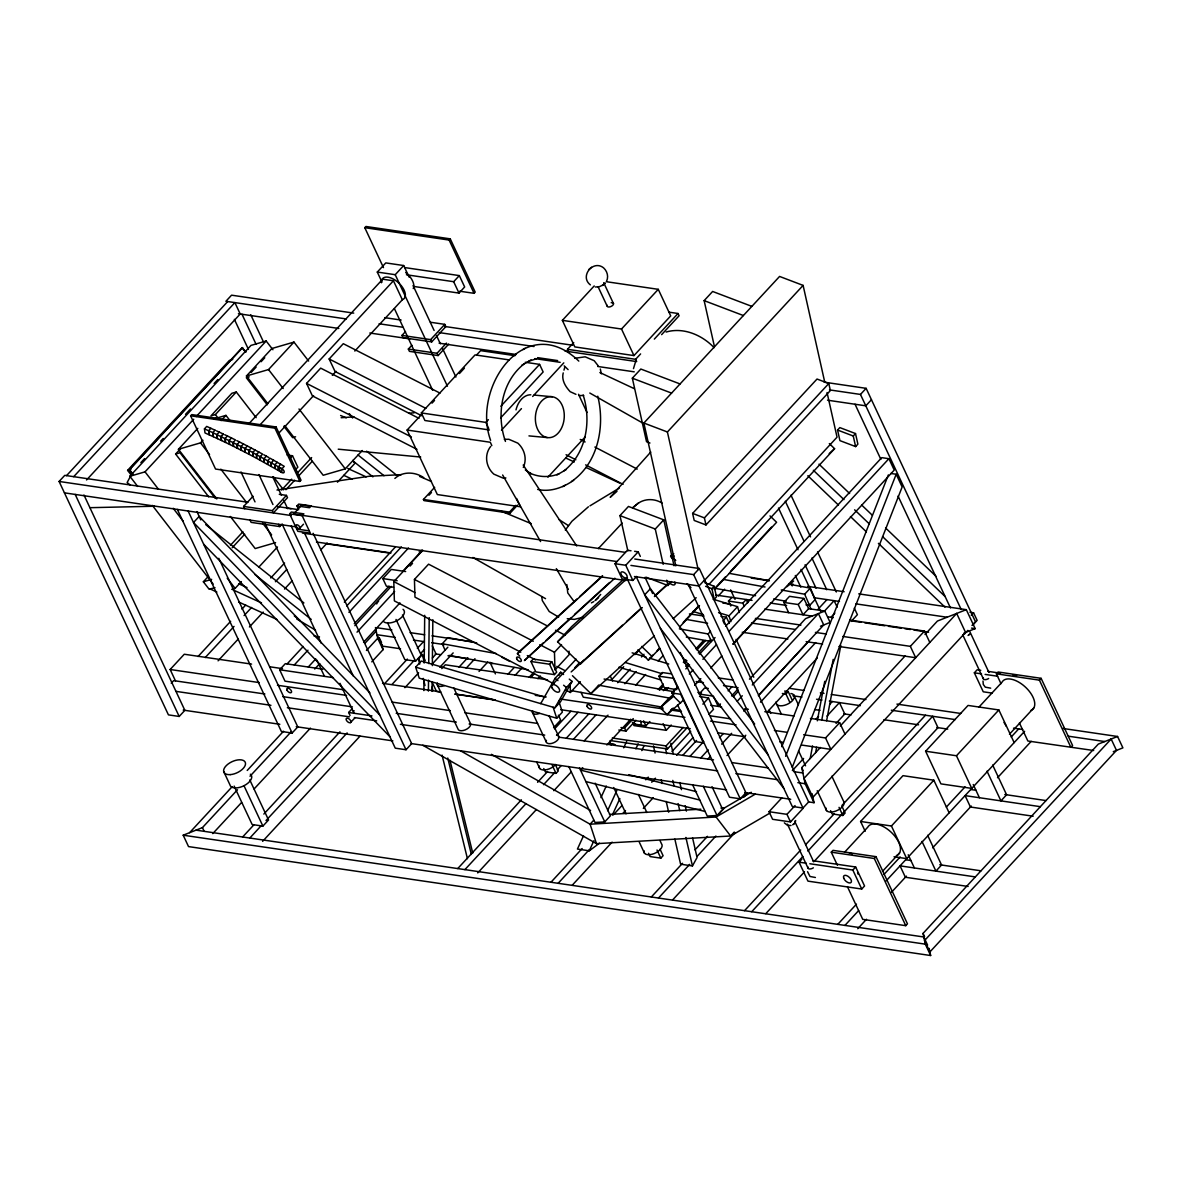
<?xml version="1.0" encoding="UTF-8"?>
<svg xmlns="http://www.w3.org/2000/svg" width="1182" height="1182" viewBox="0 0 1182 1182"><rect width="100%" height="100%" fill="white"/><g stroke="black" fill="none" stroke-linecap="round" stroke-linejoin="round"><path stroke-width="1.5" d="M258.873 452.071L256.583 454.494L256.583 458.291L278.243 470.421L278.479 466.742L280.755 464.319L284.227 466.343L281.966 468.781A2.94 1.551 42.8 0 0 279.676 470.288A2.94 1.551 42.8 0 0 283.828 472.741A2.94 1.551 42.8 0 0 281.981 468.796L248.974 450.445L212.819 432.642L213.277 436.675L225.511 442.423L225.141 438.433L227.432 435.995L235.484 439.94L233.223 442.393L233.475 446.323L249.047 454.287L248.944 450.431L251.234 447.993L262.611 454.095L260.335 456.548L260.291 460.315L260.335 456.548M423.865 690.598L423.983 679.576M424.175 663.043L424.707 615.29M428.401 691.13L428.534 680.108M428.711 663.575L429.229 617.654M432.051 691.367L432.154 682.191M432.331 665.658L432.848 619.737M264.059 458.586L263.985 462.354L264.074 458.601L266.334 456.149L268.772 457.508M267.723 460.625L267.62 464.363L267.753 460.64L270.013 458.202L280.74 464.304M271.358 462.679L271.21 466.388L271.372 462.679L273.633 460.241M274.933 464.718L274.756 468.412L274.948 464.718L277.223 462.28M278.494 466.757L278.228 470.421L281.7 472.431L281.966 468.781M563.223 372.906C561.347 380.057 565.469 386.662 570.182 391.685L575.944 394.33M566.843 584.529L567.759 592.921L573.433 600.633M983.01 681.024L983.276 684.422L985.271 687.141L990.693 688.16M810.202 758.475L812.566 745.916M817.309 720.813L824.741 681.349M815.624 752.609L816.644 747.231M821.712 720.34L833.207 659.364M826.617 720.754L840.816 645.431M523.301 467.451C527.216 458.971 524.616 449.337 517.849 443.161L508.821 439.276L504.33 439.364M563.977 370.143L564.73 367.38M606.588 281.213C608.73 276.544 607.297 271.254 603.588 267.856C592.98 259.375 579.357 276.558 590.379 284.892M795.205 822.303L795.693 820.515M633.478 368.621L635.694 361.278M781.79 746.699L888.347 474.913M785.616 756.288L896.192 474.248L890.814 473.465M792.25 767.31L902.147 486.969L896.192 474.248M583.509 835.792L577.437 849.06L589.271 850.804L599.466 843.209M600.944 797.628L606.263 786.015M623.697 747.837L626.726 741.203M589.271 850.804L593.866 840.771M607.607 810.675L616.782 790.61M635.886 748.812L638.177 743.788M612.32 815.092L619.87 798.559M641.796 750.6L644.057 745.635M130.862 475.533L127.139 482.552L130.02 484.856M674.848 839.102L680.61 864.205L692.445 865.948L697.07 857.526L692.563 837.89M540.706 703.615L555.097 678.32L560.741 672.203L563.578 674.508M558.953 675.365L560.741 672.203M544.695 697.025L421.309 661.048L415.65 667.15L554.934 707.767L566.444 687.525L572.103 681.423L569.266 679.118M572.103 681.423L560.593 701.65L554.934 707.767M490.678 446.427C483.94 454.804 485.935 467.215 493.854 474.145L502.882 478.016L505.881 477.956M595.698 600.028L600.692 594.443M565.306 530.083L571.925 521.262L588.414 506.783M83.966 494.992L184.85 710.338L179.191 716.455L168.435 714.874L59.1 481.458L64.759 475.356L247.925 502.247M66.547 475.622L227.698 301.543M73.712 476.671L234.878 302.592L240.212 313.984L86.552 479.966M131.483 475.386L127.612 470.392L229.397 360.451L232.721 359.491M246.033 351.926L242.103 347.715L129.001 469.86L132.384 474.233M242.65 347.552L129.562 469.697L132.945 474.085M140.865 462.62L144.588 458.601M160.722 441.167L163.205 438.492M185.544 414.35L190.509 408.987M214.105 383.515L217.828 379.496M137.718 486.467L129.843 476.272L250.983 345.41L266.172 340.992L272.924 349.739M190.612 415.798L191.75 414.587L276.086 426.968L301.026 480.217L299.903 481.429L215.552 469.047L190.612 415.798L274.963 428.18L276.086 426.968M383.485 267.62L364.78 227.683L365.903 226.471L450.253 238.853L475.194 292.102L474.056 293.313L459.709 291.215M129.843 476.272L145.031 471.854L193.73 419.241M196.227 416.537L266.172 340.992M216.808 498.937L178.423 449.293L197.808 428.357M267.871 403.727L246.432 375.994L271.875 348.513L293.963 342.086L308.635 361.057M208.726 496.868L175.616 454.051L180.536 448.732M251.219 372.389L256.139 367.07M261.059 361.751L264.753 357.762M236.297 391.996L231.879 393.281L210.957 415.872L215.375 414.587L236.297 391.996L256.154 417.674M210.898 428.298L208.623 430.736L209.184 434.813L205.003 432.952L204.442 428.874L206.702 426.421L215.05 430.189M178.423 449.293L200.512 442.866L202.935 440.251M221.108 420.615L225.954 415.384L230.46 421.22M246.432 375.994L268.521 369.567L293.963 342.086M204.442 428.874L208.623 430.736L209.155 434.799L213.307 436.69L212.79 432.627L215.08 430.204M216.941 434.548L217.399 438.581L216.971 434.562L219.231 432.11L223.324 434.045L221.078 436.498L221.448 440.487L221.064 436.483L223.324 434.045M381.963 282.055L377.294 272.067L385.775 262.906L403.697 265.536L409.149 277.179M233.223 442.393L233.504 446.323L229.5 444.358L229.219 440.413L231.48 437.975M248.944 423.658L382.687 279.203L393.443 280.769L402.338 299.755L354.836 351.054M237.213 444.388L237.449 448.303L237.227 444.388L239.488 441.95L251.219 447.993M377.294 272.067L395.216 274.697L403.697 265.536M259.7 425.239L393.443 280.769M241.158 446.382L241.35 450.283L241.187 446.397L243.448 443.959M245.073 448.406L245.221 452.278L245.102 448.421L247.363 445.969M416.965 449.323L312.403 395.896L306.552 383.396L320.677 368.134L418.989 418.354M421.619 415.709L335.023 371.458L329.157 358.973L343.297 343.696L439.97 393.089M364.78 227.683L449.116 240.064L450.253 238.853M256.583 454.494L256.597 458.306L252.83 456.282L252.815 452.47L255.076 450.032M278.583 433.41L313.585 395.615M332.334 375.359L336.087 371.311M244.689 508.703L243.625 506.428L253.051 496.248M430.425 322.243L444.772 324.356L445.836 326.631L431.696 341.894L403.018 337.683L401.954 335.407L405.485 331.595M290.255 458.217L292.515 455.779L297.849 467.156L295.589 469.609M406.445 274.771L453.666 281.7L459.325 275.598L464.659 286.975L459 293.092L413.597 286.428M448.702 344.11L438.108 355.56L409.415 351.35L408.351 349.074L411.883 345.262M230.446 545.286L242.931 531.797M281.656 489.969L291.659 479.168M296.652 473.775L311.634 457.582M232.219 547.739L244.704 534.234M285.926 489.703L294.673 480.261M298.425 476.213L312.166 461.379M214.947 587.587L209.155 589.271L203.363 581.78L208.342 576.402M272.303 510.639L286.443 495.376L287.507 497.652L273.382 512.914L272.303 510.639L243.625 506.428M401.954 335.407L430.632 339.618L444.772 324.356M408.351 349.074L437.03 353.285L446.456 343.105M289.62 513.845L291.319 512.013L303.863 513.86L302.164 515.692L289.62 513.845L297.79 531.309L310.349 533.141L302.164 515.692M296.963 505.911L298.662 504.079L311.221 505.911L309.521 507.743L296.963 505.911L298.396 508.94M250.023 520.095L251.101 522.37L279.779 526.581L282.129 524.04M284.818 425.638L323.188 475.267L345.277 468.84L362.239 450.519M231.746 589.345L235.115 588.37L241.364 581.618M258.74 567.212L277.475 546.971M337.446 482.197L354.925 463.314L352.679 460.389M299.785 528.206L303.493 524.202M175.483 680.891L170.149 669.5L184.274 654.237L251.574 664.107M489.422 429.982L424.899 420.511L421.339 412.932L475.061 354.895L509.117 359.904M171.257 683.24L173.68 680.625L264.871 694.011M516.637 498.508L520.508 506.783L437.34 494.564L407.11 430.041L422.063 413.892M432.036 403.136L434.518 400.447M459.443 373.527L464.423 368.134M476.878 354.689L480.616 350.64L514.983 355.693M198.044 656.512L230.653 621.304M241.926 609.114L245.693 605.051M270.767 577.954L284.567 563.06M205.21 657.561L234.051 626.416M244.083 615.586L251.603 607.459M275.436 581.721L286.709 569.532M218.079 660.827L238.129 639.152M249.417 626.962L263.217 612.069M284.522 589.05L292.043 580.923M320.883 549.763L327.163 542.996M606.292 281.7L658.271 289.324L670.711 315.889L633.966 355.59L574.807 346.917L562.366 320.352L594.221 285.941M421.339 412.932L485.876 422.402L488.373 419.699M500.858 406.209L539.583 364.381L543.144 371.961L500.666 417.852M517.494 505.142L510.018 513.239L423.969 500.607L423.437 499.469L434.666 487.339M428.963 495.214L431.46 492.525M568.572 351.586L567.493 349.311L573.728 342.573M344.139 689.845L284.995 681.157L279.661 669.766L285.32 663.663L322.952 669.189M501.493 430.145L521.439 408.617M532.654 396.502L563.799 362.859M287.108 663.929L303.272 646.465M344.331 602.111L395.335 547.03M346.74 605.923L401.348 546.926M294.274 664.978L307.955 650.203M348.941 612.335L408.514 547.975M393.547 587.232L386.381 586.183L382.82 578.589L391.301 569.428L405.648 571.541M308.31 666.958L315.786 658.891M562.366 320.352L621.51 329.024L658.271 289.324M354.275 623.727L389.026 586.183M402.678 571.438L422.55 549.985M554.092 683.979L394.374 600.899L393.798 581.588L422.432 550.664M314.737 669.027L319.761 663.604M354.866 625.692L391.227 586.405M410.036 566.089L412.533 563.386M357.023 632.163L394.625 591.532M520.789 652.183L414.971 597.132L414.439 579.431L428.578 564.169L547.429 625.987M363.598 642.195L399.959 602.909M189.608 832.675L232.189 786.68M247.215 770.457L283.532 731.23M364.942 643.303L376.216 631.129M567.493 349.311L635.62 359.313L640.6 353.92M654.326 339.101L678.025 313.496L679.089 315.771L661.625 334.639M929.126 948.378L930.648 955.529L188.529 846.593L183.195 835.201L202.432 827.622L237.493 789.753M250.008 776.234L291.333 731.599M366.45 650.455L377.723 638.28L375.448 627.539M177.359 509.427L281.36 731.451L292.117 733.032L297.775 726.915L218.803 558.318M649.952 443.028L646.539 441.728L632.34 378.196L640.821 369.035L680.049 383.943M714.416 346.518L704.147 300.627L712.628 291.466L751.855 306.374M423.437 499.469L509.472 512.102L515.721 505.364M212.775 833.606L241.571 802.489M254.1 788.97L310.438 728.112M371.783 661.846L383.057 649.672L381.919 644.293M547.916 477.173L585.297 436.793M350.079 715.509L348.66 712.48L352.295 708.55M242.62 836.989L253.864 824.859M263.837 814.073L339.958 731.85M384.889 683.329L407.347 659.068M417.335 648.283L423.57 641.545M350.507 722.601A2.94 1.551 42.8 0 0 348.66 718.656A2.94 1.551 42.8 0 0 346.356 720.163A2.94 1.551 42.8 0 0 350.507 722.601L355.028 717.71M249.801 838.053L261.03 825.908M266.024 820.53L347.139 732.914M392.055 684.378L414.527 660.117M420.762 653.38L424.501 649.332M234.154 786.104L252.15 824.519L262.892 826.1L268.55 819.983L249.786 779.913M387.607 622.87L404.82 659.6L415.576 661.181L421.22 655.079L402.456 614.995M419.758 664.092L418.458 658.729L422.388 654.488L425.225 660.561M675.808 565.883L643.865 423.038L779.573 276.44L803.11 285.394L824.667 381.816M445.067 650.203L442.245 643.747L447.889 637.63L476.701 642.875M262.611 841.348L359.949 736.209M404.879 687.688L418.605 672.853M432.331 658.034L436.084 653.986L432.272 645.845M432.08 664.225L447.845 647.204M439.837 667.283L453.164 652.892M441.773 668.613L445.304 664.801L547.547 679.813M698.148 569.473L667.402 431.977L803.11 285.394M459.03 667.136L467.806 657.65M466.196 668.185L474.972 658.699M627.864 550.901L619.974 515.603L628.455 506.443L663.752 519.858L674.021 565.75M291.26 526.138L395.261 748.162L406.017 749.743L411.676 743.641L313.141 533.304M479.05 671.45L487.826 661.964M519.755 656.01L517.406 653.735L520.243 650.691L576.934 599.052M507.905 674.301L514.17 667.534M636.596 576.417L632.858 580.451L622.101 578.87L614.995 563.696L627.435 550.251L631.025 550.782M515.071 675.365L521.351 668.584M530.94 661.492L533.2 659.054L551.817 661.787L556.678 672.159L554.417 674.612L535.801 671.878L530.94 661.492L549.556 664.225L551.817 661.787M663.176 564.316L655.271 529.019L663.752 519.858M614.995 563.696L625.751 565.277L638.191 551.831L640.319 556.397M642.314 607.607L580.406 663.988L557.579 641.811L571.719 626.549L622.84 579.978M529.181 677.271L534.205 671.849M530.733 677.655L534.486 673.592M569.015 651.149L569.118 654.695L554.993 669.958L554.461 652.272L561.524 644.633M537.899 678.704L540.41 676.001M692.622 513.402L817.028 379.038L828.804 383.515L830.37 390.562L705.979 524.941L694.203 520.464L692.622 513.402L704.398 517.879L705.979 524.941M704.398 517.879L828.804 383.515M552.349 684.866L576.136 659.187M671.273 556.427L673.77 553.723M671.745 558.362L674.006 555.909L670.549 556.914M574.792 667.771L579.771 662.393M580.406 663.988L583.938 660.162M646.052 577.2L667.904 585.504L671.539 581.574M565.498 689.904L570.389 692.46L580.347 681.689M415.65 667.15L419.241 678.158L556.722 718.242L562.381 712.125L558.79 701.133M630.922 565.41L693.657 574.615L699.316 568.512L808.651 801.913L814.029 802.711L812.137 793.757M829.468 389.883L860.466 394.433L866.125 388.331L975.46 621.732L972.077 625.396M553.604 727.728L560.667 720.089L558.392 715.213M554.594 728.851L570.891 711.239M572.443 675.705L590.897 693.612L598.358 685.545M837.565 430.041L839.826 427.603L855.517 433.558L857.881 444.151L855.62 446.589L839.929 440.635L837.565 430.041L853.256 436.01L855.62 446.589M556.752 735.322L578.072 712.303M611.242 680.197L623.697 666.737M634.911 654.621L638.649 650.588M704.649 579.889L698.99 586.006L634.468 576.52M871.459 399.708L865.8 405.825L827.518 400.196M703.837 581.071L837.048 437.163L827.06 392.527M566.252 738.248L588.828 713.869M617.654 682.723L630.198 669.189M641.486 657L643.983 654.281M708.831 584.514L834.581 448.687L829.321 443.575M714.15 586.257L716.514 596.851L714.253 599.289L711.889 588.695L714.15 586.257L704.738 582.682M853.256 436.01L855.517 433.558M573.418 739.311L595.994 714.933M624.835 683.772L636.108 671.583M637.822 649.923L648.357 660.147L653.336 654.769M657.074 650.75L659.556 648.061M683.196 622.53L698.119 606.396M714.297 588.932L725.482 576.846M730.461 571.467L771.521 527.128M648.357 660.147L659.659 648.593M679.561 627.095L699.463 605.598M714.401 589.478L776.589 522.281L770.014 515.899M457.73 868.578L521.38 799.83M537.603 782.307L547.576 771.521M464.895 869.627L526.049 803.583M543.528 784.7L554.757 772.57M557.254 769.881L560.992 765.833M584.174 740.878L608.006 715.154M635.591 685.353L645.623 674.523M658.152 660.974L663.176 655.567M718.346 595.979L724.61 589.197M543.764 768.551L545.286 771.802L556.042 773.383L558.303 770.945L555.245 764.429M676.887 689.579L664.343 687.747L658.935 676.193L662.334 672.528L671.287 673.843M730.801 606.011L728.481 601.062L731.88 597.398M477.72 872.922L536.377 809.567M553.841 790.699L571.32 771.831M582.756 767.665L580.495 770.103L699.759 800.037M679.369 628.854L708.092 633.951L710.53 631.336M606.854 744.97L630.686 719.232M658.271 689.431L663.279 684.023M683.344 662.348L685.856 659.645M695.888 648.8L703.408 640.674M729.309 623.402L726.383 617.152L722.985 620.816L724.448 623.933M620.964 727.536L624.539 728.053L633.271 718.626M659.467 690.332L663.22 686.299M684.422 663.383L686.919 660.694M696.892 649.923L705.624 640.481M730.845 621.673L729.028 615.837L737.509 606.676L713.101 599.215M728.481 601.062L742.828 603.175L746.226 599.51L747.763 602.805M618.792 730.048L625.972 731.097L635.946 720.311M663.383 690.672L665.88 687.983M685.841 666.426L688.338 663.737M698.311 652.952L710.781 639.477M666.057 690.288L668.524 687.614M685.841 668.909L689.564 664.905M699.448 654.222L715.066 637.586M725.571 626.312L881.728 457.641L888.908 458.69L894.242 470.081L733.076 644.146M671.997 692.682L675.705 688.663M689.313 673.976L693.021 669.958M702.921 659.275L716.514 644.574M673.622 696.361L672.056 693.021L677.714 686.919M728.999 631.41L888.908 458.69M682.974 700.557L667.106 714.578L660.147 707.693L668.628 698.532M634.438 724.123L645.919 725.807L649.878 721.537M667.106 714.578L673.164 708.033M694.647 685.353L700.823 678.675M710.722 667.993L721.847 655.966M732.988 643.939L756.495 618.555M783.873 602.436L789.532 596.319L803.863 598.432L808.665 608.671L803.006 614.788L798.219 604.534L783.873 602.436L788.675 612.675M632.4 722.261L633.966 725.6L666.234 730.328L671.184 724.994M593.719 820.264L590.084 824.194L596.482 843.653L730.624 835.999L769.615 813.26M702.876 704.147L708.535 698.045L713.47 709.363L708.949 714.253M781.258 589.951L804.661 594.206L810.32 588.104L815.255 599.422L809.596 605.524L805.991 604.874M612.276 738.026L666.057 745.916L683.166 727.432M798.219 604.534L803.863 598.432M610.119 740.538L667.475 748.96L687.038 727.831M568.793 766.497L595.004 822.465L604.756 821.904L610.414 815.802L595.122 783.164M550.945 882.26L582.15 848.558M613.34 814.856L622.072 805.43M645.786 779.81L648.283 777.121M671.997 751.501L690.716 731.289M728.142 690.849L731.894 686.801M720.459 703.955L718.198 706.393L713.396 696.154L699.05 694.041L704.708 687.939L708.299 688.471M558.111 883.309L589.316 849.607M623.003 813.216L625.5 810.527M651.71 782.218L655.449 778.17M676.665 755.254L692.888 737.731M731.569 695.947L737.819 689.209M733.298 696.686L738.277 691.293M749.491 679.192L805.563 618.629L824.8 611.05L830.133 622.426L820.515 626.224M682.768 755.357L696.567 740.464M818.18 609.085L826.957 599.614M737.317 701.148L742.296 695.755M752.284 684.984L818.387 613.576L823.721 624.953L758.859 695.016M689.933 756.406L703.733 741.513M824.105 611.493L834.123 600.663L837.181 607.164M572.191 885.259L612.113 842.131M643.318 808.429L653.291 797.643M743.892 711.18L746.389 708.491M700.69 757.987L708.21 749.861M719.498 737.671L723.266 733.608M758.371 695.696L808.518 641.516M831.094 617.137L834.861 613.074M707.87 759.036L710.367 756.332M721.655 744.143L731.688 733.313M760.528 702.167L815.698 642.565M726.989 755.534L745.798 735.219M767.118 712.185L817.264 658.019M851.114 621.451L857.393 614.684L854.335 608.169M782.366 693.509L785.956 694.041L788.217 691.603L792.029 699.729M648.549 853.315L650.07 856.566L660.827 858.147L663.087 855.709L660.029 849.193M692.563 784.671L707.264 816.068L717.016 815.506L722.675 809.404L712.007 786.636M751.279 792.265L724.566 807.853L716.085 817.013L590.084 824.194L460.537 750.806M627.066 578.545L729.501 797.229L740.257 798.81L745.916 792.708L680.226 652.479M651.326 896.99L682.531 863.288M695.001 849.814L707.486 836.339M743.67 797.244L747.423 793.196M816.053 719.07L818.55 716.366M829.779 704.236L832.276 701.547M658.492 898.039L689.697 864.352M697.188 856.256L715.908 836.043M826.972 716.07L839.442 702.596L844.775 713.987L836.043 723.414M734.258 832.069L730.624 835.999L716.085 817.013L755.357 794.097M672.573 899.99L734.968 832.601M792.368 770.59L803.597 758.46M803.627 734.746L825.538 737.967L839.663 722.69L844.997 734.081M842.796 636.433L910.347 646.347L924.487 631.07L929.82 642.461M814.029 802.711L805.149 783.725L801.736 767.62L820.411 747.452M840.328 725.925L905.072 655.995M924.989 634.483L937.444 621.038L966.3 609.661L975.18 628.632L963.965 633.064M803.243 808.192L790.522 821.933L772.6 819.303L769.039 811.709L781.76 797.968M769.039 811.709L786.961 814.339L795.058 805.592M971.249 615.29L973.569 612.793L977.13 620.373L972.505 625.381M688.234 584.425L792.25 806.449L802.992 808.03L808.651 801.913M964.409 634.113L967.866 630.375M744.542 910.672L800.702 850.021M805.681 844.628L834.389 813.63M841.88 805.533L925.491 715.228M751.708 911.721L802.874 856.462M807.867 851.07L932.657 716.277L937.991 727.669L814.442 861.102M812.64 860.688L855.665 866.997L864.559 885.983L861.722 889.027L807.956 881.137L799.062 862.166L801.884 859.107M992.2 693.11L983.247 691.795L974.352 672.824L977.174 669.766L980.764 670.297M830.562 810.66L832.084 813.91L842.84 815.491L845.1 813.039L842.057 806.538M765.773 913.671L804.469 871.888M837.417 865.283L831.286 852.178L832.97 850.346L875.995 856.654L907.466 923.836L905.767 925.669L862.742 919.36L847.391 886.589M996.396 673.829L998.096 671.997L1041.106 678.32L1072.576 745.487L1070.877 747.32L1039.406 680.152L996.396 673.829L1000.991 683.669M865.194 831.271L860.599 821.475L903.004 775.658L933.839 780.194L949.131 812.832M925.624 751.235L956.46 755.756L971.752 788.394L940.916 783.873L925.624 751.235L968.043 705.432L998.864 709.954L1014.156 742.591M844.539 852.281L867.736 827.223A20.582 10.86 42.8 0 1 892.026 833.044A20.582 10.86 42.8 0 1 896.325 855.635M978.829 707.22L1002.026 682.162A20.582 10.86 42.8 0 1 1026.331 687.983A20.582 10.86 42.8 0 1 1030.615 710.574M860.599 821.475L891.435 825.996L933.839 780.194M956.46 755.756L998.864 709.954M809.818 863.747L852.843 870.055L855.665 866.997M831.286 852.178L874.296 858.487L875.995 856.654M1039.406 680.152L1041.106 678.32M882.496 871.356L899.591 852.887M1009.472 734.199L1033.881 707.826M837.757 924.354L856.477 904.141M883.929 874.488L900.152 856.965M946.324 807.084L965.044 786.872M1011.216 736.992L1018.707 728.91M844.923 925.417L858.649 910.583M886.101 880.93L1024.617 731.303M857.748 928.712L866.48 919.271M891.435 892.321L906.417 876.143M932.613 847.834L971.308 806.05M997.505 777.741L1031.206 741.35M930.648 955.529L925.314 944.152L923.039 933.411L1098.329 744.069L1117.566 736.489L1122.9 747.866L1113.281 751.663M650.765 452.041L610.193 497.312L616.989 491.343M598.314 548.611L622.16 523.094M579.623 596.6L602.569 575.693M517.406 653.735L602.451 576.299M543.454 642.757L524.439 660.561L614.876 578.205M546.158 640.289L570.448 618.171M574.511 614.477L609.602 582.519M557.579 641.811L627.553 578.087M571.172 671.923L622.456 625.204M626.504 621.525L641.353 608.006M654.858 595.713L667.003 584.647M654.414 596.585L669.219 583.095M829.188 453.607L834.581 448.687M590.897 693.612L654.326 635.842M673.223 618.629L696.183 597.737M523.833 364.115C501.271 381.978 496.218 415.296 505.453 441.433M564.198 470.732C586.346 453.238 591.561 420.836 583.14 395.01M571.527 481.502C598.181 463.167 605.243 426.155 597.767 396.206M786.917 586.73L793.654 581.027M669.987 697.395L674.021 693.967M660.147 707.693L673.607 696.287L680.551 703.172M590.749 267.9L591.488 267.265M595.344 287.019L599.555 286.635L603.219 284.847M637.098 504.123C644.131 498.331 654.754 498.243 662.275 503.266M968.058 635.488L969.742 634.069L968.738 634.926M792.767 824.829L794.452 823.411L793.447 824.268M588.636 269.644L590.35 268.211M603.618 284.522L605.332 283.089L602.48 285.483M636.256 504.788L632.68 507.787L638.649 502.808M394.862 478.444C402.752 471.16 415.178 471.736 423.732 477.646M595.034 600.559L598.565 597.604M589.951 505.852L619.176 488.166M578.811 361.101C525.99 310.053 471.19 387.105 490.619 440.369M522.887 349.606L525.192 348.247M521.676 365.371L531.043 359.889M556.988 474.957L566.355 469.461M537.662 489.422C550.369 492.377 563.341 487.516 573.684 480.247M562.839 486.6L565.159 485.241M591.369 602.864L593.778 601.623M528.738 361.249L536.259 358.826M559.308 473.598C549.556 477.883 538.224 477.38 528.753 472.578L531.073 473.687L525.296 469.934M249.239 376.851L246.299 377.708L267.265 404.82M214.06 418.842L225.954 415.384M175.616 454.051L180.033 452.765L215.346 498.435M127.612 470.392L130.936 469.431M295.589 436.793L292.648 437.65L283.813 426.229M275.569 542.641L255.179 548.566L230.342 516.46M203.363 581.78L211.652 579.372M574.792 358.294L585.149 356.816L594.191 360.702L598.122 365.711M582.992 617.285L574.26 619.398L567.242 618.688M666.131 332.039C683.403 326.956 702.226 335.067 714.105 347.685M791.039 825.509L787.493 825.346L784.346 822.849M815.403 877.502L809.98 876.468L807.557 871.695M276.972 490.057L368.917 476.287L401.245 474.662M341.14 417.719L353.906 416.862M408.662 413.198L414.143 412.828M609.528 814.398L700.823 809.197M720.917 808.06L724.566 807.853M90.098 507.684L154.266 506.236M579.224 395.571L583.716 395.482M534.057 395.069L552.363 396.753A20.582 14.406 -84.7 0 1 560.874 429.332A20.582 14.406 -84.7 0 1 536.214 425.402A20.582 14.406 -84.7 0 1 552.363 396.753M528.96 435.892L547.266 437.576M338.244 449.19L420.703 457.05M404.835 267.59L459.325 275.598M669.056 312.181L678.025 313.496M353.743 313.112L231.569 295.175L225.91 301.277L346.252 318.948M384.741 317.663L401.141 320.071M444.905 326.498L572.546 345.233M824.194 382.17L866.125 388.331M379.082 323.765L402.781 327.251M439.261 332.6L534.072 346.518M565.07 351.069L636.684 361.589L635.62 359.313M238.409 313.718L338.82 328.463M369.833 333.014L409.947 338.909M439.113 343.179L516.253 354.511M537.588 357.644L557.638 360.584M597.752 366.479L634.232 371.828M534.87 358.604L560.179 362.327M525.251 362.268L539.583 364.381M407.11 430.041L490.294 442.26L491.83 445.57M287.063 454.981L292.515 455.779M279.277 494.312L286.443 495.376M634.601 551.314L638.191 551.831M625.455 552.393L301.971 504.906L293.491 514.067L616.974 561.553M276.943 506.502L298.706 509.693M634.778 559.027L699.316 568.512M287.462 508.245L291.053 508.777M751.161 578.072L769.393 580.746M789.443 583.701L793.092 584.233M807.675 586.375L844.14 591.724M858.723 593.866L966.3 609.661M969.979 612.261L973.569 612.793M59.1 481.458L291.23 515.544M813.925 597.693L839.456 601.446M855.871 603.854L947.063 617.24M64.434 492.85L296.638 526.936M296.726 529.034L309.285 530.866M971.545 628.1L975.18 628.632M302.37 533.052L625.869 580.539M715.701 595.034L752.062 600.367M770.25 603.042L786.621 605.435M808.429 608.641L824.8 611.05M827.725 616.871L833.192 617.669M849.636 620.092L924.487 631.07M316.451 542.006L391.02 552.954M326.764 543.853L388.775 552.954M852 620.964L861.117 622.293M864.766 622.825L884.83 625.78M888.465 626.312L901.231 628.189M904.88 628.721L910.362 629.518M914.011 630.065L928.594 632.207M722.749 602.997L730.033 604.076M764.636 609.144L811.975 616.103M755.401 618.393L800.923 625.071M721.005 616.354L726.383 617.152M689.431 613.916L704.044 616.058M751.516 623.032L795.323 629.459M815.417 632.414L826.366 634.01M382.82 578.589L397.167 580.702M742.237 632.267L787.877 638.974M806.139 641.649L822.569 644.057M838.998 646.48L915.681 657.724L910.347 646.347M987.93 671.346L1000.489 673.193M1013.033 675.025L1016.623 675.557M974.352 672.824L981.518 673.873M985.108 674.405L997.652 676.237M377.28 627.805L391.863 629.947M410.095 632.636L424.678 634.778M431.977 635.842L472.091 641.737M718.242 677.862L732.84 680.005M789.354 688.308L803.952 690.451M820.352 692.859L824.002 693.391M831.301 694.455L865.933 699.552M896.931 704.103L960.759 713.47M1062.869 728.452L1117.566 736.489M784.626 691.071L788.217 691.603M395.202 637.379L376.969 634.704L382.303 646.096L400.535 648.77M413.449 640.053L424.397 641.663M431.681 642.742L444.462 644.618M658.935 676.193L673.282 678.291L677.907 688.19M696.168 681.556L703.467 682.635M723.532 685.575L738.115 687.717M792.841 695.755L801.957 697.099M816.555 699.242L822.022 700.04M829.321 701.103L860.333 705.654M891.331 710.219L955.174 719.587M1013.535 728.156L1022.666 729.486M1068.262 736.179L1104.742 741.542M314.131 636.093L319.509 636.876M435.198 653.853L440.664 654.665M447.963 655.729L468.028 658.67M697.853 692.416L701.502 692.947M814.59 709.555L820.057 710.352M843.771 713.839L851.07 714.903M883.9 719.72L918.562 724.817M936.794 727.491L947.742 729.102M1093.66 750.511L1027.867 741.011L1019.416 722.985M672.056 693.021L680.669 694.292L703.379 742.769L694.78 741.513L677.537 704.723M744.734 708.757L748.383 709.289M764.813 711.697L794.023 715.997M810.453 718.405L839.663 722.69M710.692 705.299L721.596 706.895M663.294 708.934L583.287 697.203L580.997 692.312M670.563 710.013L681.467 711.608M710.574 715.878L730.565 718.819M535.239 695.341L546.187 696.952M560.8 699.094L684.954 717.326M710.515 721.079L736.076 724.832M774.417 730.461L787.197 732.338M269.762 666.781L282.498 668.657M382.54 683.344L440.753 691.884M455.292 694.011L495.317 699.892M440.162 691.987L436.498 691.455L431.932 681.689M454.76 694.13L493.101 699.759M560.652 709.688L690.288 728.703M717.666 732.737L745.059 736.755M779.751 741.838L783.4 742.385M801.647 745.059L830.857 749.344L825.538 737.967M279.661 669.766L333.427 677.67M170.149 669.5L259.272 682.59M277.46 685.25L346.577 695.4M392.055 702.078L450.253 710.618M464.807 712.761L537.559 723.443M970.732 789.517L976.11 790.3M1004.789 794.511L1046.026 800.569M1040.367 806.671L965.088 795.619L970.422 807.011L1033.157 816.215M282.793 696.641L352.413 706.866M396.177 713.293L456.355 722.128M469.121 723.99L544.739 735.101M558.495 737.11L713.5 759.863M731.747 762.553L768.211 767.901M793.743 771.654L802.874 772.984M348.66 712.48L371.961 715.893M176.148 691.396L270.944 705.314M287.359 707.722L349.34 716.824M354.378 717.563L376.689 720.828M400.388 724.315L717.622 770.886M735.854 773.56L777.8 779.721M797.85 782.661L805.149 783.725M183.21 710.101L279.839 724.285M296.239 726.694L392.867 740.878M411.1 743.552L726.516 789.857M744.749 792.531L790.728 799.283M894.02 856.773L906.727 858.634L891.435 825.996M905.707 859.757L911.086 860.54M939.764 864.751L981.001 870.809M975.342 876.911L900.049 865.859L905.382 877.251L968.132 886.456M799.062 862.166L806.227 863.215M196.02 830.148L923.792 936.986L927.604 945.127M183.195 835.201L925.314 944.152M686.048 619.368L707.604 623.195M686.284 637.039L711.431 641.516L708.092 633.951M729.294 573.359L768.906 580.569M788.704 584.174L810.32 588.104M723.635 579.461L765.049 586.996M714.164 588.163L755.579 595.698M773.589 598.978L786.193 601.269M442.245 643.747L496.263 653.572M604.091 679.029L674.316 691.81M699.522 696.405L708.535 698.045M448.983 655.389L528.206 669.81M598.447 685.146L670.46 698.252M570.965 690.569L662.807 707.279M671.804 708.919L680.802 710.559M628.868 774.712L696.508 791.689M585.858 781.568L705.122 811.487M718.567 612.645L729.028 615.837M692.933 611.419L703.393 614.61M632.134 652.848L646.081 657.103M649.568 658.167L668.761 664.018M625.396 662.541L662.023 673.725M618.94 667.18L660.797 679.946M545.552 598.653L472.918 557.476M340.608 415.503L346.296 417.867M704.147 300.627L743.375 315.535M632.34 378.196L671.568 393.104M643.865 423.038L667.402 431.977M619.974 515.603L655.271 529.019M705.61 586.316L711.889 588.695M500.74 510.964L531.235 523.641M419.58 476.405L431.415 481.517M208.638 430.75L212.79 432.627M599.865 372.537L634.187 388.627M347.759 468.471L366.198 476.893M343.77 475.341L352.162 479.168M238.646 583.745L247.023 587.572M232.987 589.862L261.488 602.879M296.697 618.954L315.55 630.154M210.16 588.976L216.853 592.034M238.587 601.963L277.076 619.545M216.454 430.839L219.202 432.11M565.927 458.099L574.289 461.985M585.991 467.437L619.442 482.995M224.698 434.695L227.402 435.995M236.828 440.62L239.473 441.935M329.157 358.973L425.83 408.351M306.552 383.396L411.41 436.971M580.229 439.438L585.105 441.979M594.871 447.062L637.216 469.091M566.089 454.715L575.856 459.798M585.622 464.881L623.077 484.354M555.57 630.228L565.336 635.31M414.439 579.431L533.289 641.25M539.805 644.648L554.461 652.272M393.798 581.588L414.985 592.61M556.781 666.367L564.922 670.608M527.305 655.567L535.446 659.792M501.922 657.295L509.93 661.462M263.852 454.789L266.319 456.149M643.673 423.584L589.803 393.03M491.417 754.338L590.572 810.497M422.787 745.266L596.482 843.653M558.643 617.063L549.216 611.522L542.316 600.604L541.784 597.028M559.13 519.681L568.453 525.621M366.583 451.199L396.886 475.371M358.043 455.011L384.017 475.725M352.738 460.758L372.906 476.863M205.771 524.675L303.877 602.923M254.943 574.511L311.206 619.398M294.288 615.896L300.051 620.491M555.097 678.32L557.934 680.625M563.607 685.22L566.444 687.525M819.008 464.171L849.622 493.5M861.604 504.98L872.257 515.189M885.569 527.955L936.159 576.432M813.349 470.273L843.963 499.617M854.616 509.811L869.258 523.848M882.57 536.613L945.142 596.57M807.838 475.74L838.466 505.083M850.449 516.564L866.421 531.87M878.403 543.351L944.965 607.134M564.183 365.844L568.099 369.611M670.682 555.51L675.749 560.445M687.023 583.76L690.968 587.602M641.663 646.421L652.198 656.66M369.936 692.903L199.167 516.416L193.523 522.518L379.688 714.933M203.688 544.237L389.868 736.652M349.281 413.626L352.664 418M268.521 369.567L283.192 388.538M299.002 408.987L345.277 468.84M242.103 347.715L245.487 352.088M273.367 476.701L283.532 489.836M215.375 414.587L217.577 417.438M200.512 442.866L209.539 454.538M220.827 469.151L246.787 502.719M262.596 523.168L271.624 534.84M145.031 471.854L158.536 489.333M173.178 508.26L183.313 521.38M227.225 578.175L235.115 588.37M152.36 505.408L213.174 584.056M754.677 724.034L650.366 588.725L644.707 594.827L768.093 754.884M660.413 628.351L783.799 788.409M523.198 465.043L576.757 546.01M540.573 541.563L502.645 475.001M556.323 568.645L568.365 589.36M860.466 394.433L961.202 609.484M969.964 631.927L988.965 672.484M855.044 404.244L880.856 459.325M898.054 496.056L950.476 607.947M962.709 634.778L983.232 678.601M992.673 765.064L1006.591 794.777L1000.932 800.879L987.014 771.166M973.229 784.523L979.42 797.732M790.98 495.169L810.527 536.894M817.56 551.92L836.324 591.99M785.321 501.271L804.085 541.341M811.916 558.022L826.765 589.744M778.48 508.038L798.027 549.778M805.06 564.804L816.008 588.163M927.634 835.305L941.566 865.017L935.908 871.119L921.99 841.407M800.982 569.369L820.559 611.168M795.323 575.471L800.805 587.173M808.636 603.899L810.985 608.922M790.64 582.578L792.206 585.917M908.204 854.763L914.395 867.972M923.039 933.411L924.56 936.661M874.296 858.487L905.767 925.669M603.707 282.69L613.488 303.582M793.743 694.853L798.411 704.812M831.862 776.219L843.52 801.13A9.796 5.083 -25.1 0 1 836.117 810.955A9.796 5.083 -25.1 0 1 826.011 808.03M621.51 329.024L633.966 355.59M598.107 286.798L607.149 306.094M785.956 694.041L789.768 702.167M839.043 807.35L842.84 815.491M742.828 603.175L744.379 606.469M730.594 589.877L735.041 599.363M776.781 704.383L781.45 714.342M798.559 750.88L805.563 765.818M817.22 790.728L826.558 810.645M852.843 870.055L861.722 889.027M801.736 767.62L803.213 770.782M736.076 639.388L753.791 677.227M769.201 710.116L770.738 713.396M693.657 574.615L802.992 808.03M794.673 821.254L813.674 861.826M786.961 814.339L790.522 821.933M787.419 824.12L807.941 867.928M578.515 394.286L587.04 412.488M645.032 577.363L652.612 593.512M636.256 576.786L740.257 798.81M625.751 565.277L632.858 580.451M449.116 240.064L474.056 293.313M703.305 786.237L717.016 815.506M663.102 723.65L666.234 730.328M453.666 281.7L459 293.092M666.057 745.916L667.475 748.96M643.584 720.843L645.919 725.807M610.355 676.222L612.586 680.995M485.876 422.402L488.713 428.475M624.539 728.053L625.972 731.097M413.05 285.512L434.104 330.443M436.439 335.437L440.339 343.755M442.674 348.749L455.927 377.043M430.632 339.618L431.696 341.894M437.03 353.285L438.108 355.56M509.472 512.102L510.018 513.239M395.216 274.697L447.446 386.204M638.383 794.437L646.864 812.536M659.955 840.491L661.506 843.785A9.796 5.083 -25.1 0 1 654.089 853.611A9.796 5.083 -25.1 0 1 643.983 850.685M609.749 741.838L611.271 745.103M657.015 850.006L660.827 858.147M394.433 308.679L432.642 390.237M613.724 787.522L626.046 813.837M639.137 841.791L644.53 853.301M549.556 664.225L554.417 674.612M579.535 768.064L604.756 821.904M548.936 715.583L558.909 736.859M532.402 712.391L546.202 741.868M552.23 765.256L556.042 773.383M495.421 673.903L489.969 662.275A9.796 5.083 -25.1 0 0 492.805 663.619M536.643 761.902L539.76 768.551M453.74 687.835L470.643 723.901A6.856 3.561 -25.1 0 1 465.043 729.959A6.856 3.561 -25.1 0 1 457.951 728.91L437.207 684.644M418.458 658.729L419.876 661.772M396.014 619.442L415.576 661.181M250.776 314.811L263.291 341.524M242 314.249L256.08 344.302M234.376 319.347L248.442 349.399M379.259 637.63L381.55 642.506M377.723 638.28L383.057 649.672M274.963 428.18L299.903 481.429M304.35 532.727L406.017 749.743M272.85 477.04L281.434 495.347M283.769 500.341L287.669 508.674M258.917 474.558L272.953 504.522M282.306 524.483L353.255 675.956M278.716 524.306L279.779 526.581M240.98 471.928L255.017 501.877M265.152 523.523L321.297 643.363M340.002 683.299L354.039 713.263M316.85 660.088L324.474 676.355M196.906 511.57L200.807 519.917M188.115 511.008L292.117 733.032M244.127 786.015L262.892 826.1M223.694 771.506L229.914 784.789A11.761 6.087 -25.1 0 0 244.172 785.631A11.761 6.087 -25.1 0 0 250.348 774.21M75.19 494.431L179.191 716.455M202.432 827.622L203.954 830.872M804.661 594.206L809.596 605.524M553.146 707.235L556.722 718.242M737.509 606.676L739.326 612.512M432.065 687.067L432.937 690.643M449.987 760.277L472.741 853.108M422.388 654.488L424.131 661.625M447.756 758.031L471.367 854.453M423.259 678.379L425.018 685.516M442.068 755.135L467.437 858.693M670.829 743.227L673.282 753.953M679.842 782.528L681.482 789.665M685.176 805.74L686.402 811.103M665.436 748.324L666.663 753.658M672.794 780.401L674.021 785.749M678.113 803.568L679.753 810.689M685.9 837.432L692.445 865.948M653.439 745.872L655.079 753.052M661.255 779.943L662.083 783.533M666.205 801.455L668.672 812.211M666.722 580.199L667.904 585.504M600.323 369.035L601.328 373.808M229.205 440.398L229.53 444.373L225.496 442.408L225.171 438.448M570.123 683.684L570.389 692.46M252.785 452.47L252.845 456.296L249.033 454.272L248.974 450.445M609.646 743.774A9.796 5.083 -25.1 0 1 615.275 745.103M555.407 764.843A9.796 5.083 -25.1 0 1 544.636 769.955A9.796 5.083 -25.1 0 1 539.199 765.921M790.921 693.509A9.796 5.083 -25.1 0 1 788.645 703.586A9.796 5.083 -25.1 0 1 776.219 701.753M376.703 603.943A11.761 6.087 -25.1 0 1 378.639 601.047M403.032 609.306A11.761 6.087 -25.1 0 1 398.822 619.56A11.761 6.087 -25.1 0 1 383.899 621.88M1003.991 722.424A20.582 10.86 42.8 0 1 1006.163 726.221M857.556 872.641A4.905 2.586 42.8 0 1 857.969 874.059M849.341 853.123A20.582 10.86 42.8 0 1 852.414 853.862M444.314 685.678A6.856 3.561 -25.1 0 1 437.414 683.093M556.515 735.086A6.856 3.561 -25.1 0 1 558.052 739.533A6.856 3.561 -25.1 0 1 550.029 743.685A6.856 3.561 -25.1 0 1 546.409 740.316M539.494 713.44A6.856 3.561 -25.1 0 1 532.594 710.855M988.654 678.483A3.915 2.024 -25.1 0 1 984.606 679.606A3.915 2.024 -25.1 0 1 983.35 677.714M813.349 867.824A3.915 2.024 -25.1 0 1 809.315 868.947A3.915 2.024 -25.1 0 1 808.06 867.056M611.183 302.725A3.428 1.773 -25.1 0 1 613.399 304.365A3.428 1.773 -25.1 0 1 609.454 306.951A3.428 1.773 -25.1 0 1 607.238 305.311M640.585 721.109A6.368 3.369 42.8 0 1 639.831 725.246A6.368 3.369 42.8 0 1 634.261 723.428M381.387 282.749A14.701 7.757 42.8 0 1 397.196 281.626A14.701 7.757 42.8 0 1 402.412 299.681M405.677 272.466A14.701 7.757 42.8 0 1 413.227 288.571M353.3 711.017A2.94 1.551 42.8 0 1 354.231 710.87M516.002 409.888A20.582 14.406 -84.7 0 1 530.836 394.788M421.398 550.324A2.94 1.551 42.8 0 1 419.093 551.817M674.804 582.002A4.403 2.334 42.8 0 1 673.962 584.957A4.403 2.334 42.8 0 1 669.588 582.829M956.681 613.443L804.011 778.362L812.891 797.333L965.561 632.429L956.681 613.443M1111.154 739.016L924.546 940.562L929.879 951.953L1116.488 750.393L1111.154 739.016M230.239 774.624A11.761 6.087 -25.1 0 0 245.457 762.937A11.761 6.087 -25.1 0 0 228.008 764.104A11.761 6.087 -25.1 0 0 230.239 774.624M843.682 878.123A4.905 2.586 42.8 0 0 850.493 882.851A4.905 2.586 42.8 0 0 848.248 876.453A4.905 2.586 42.8 0 0 843.682 878.123M296.002 526.167A2.453 1.3 42.8 0 0 299.401 528.531A2.453 1.3 42.8 0 0 298.278 525.325A2.453 1.3 42.8 0 0 296.002 526.167M621.097 574.467A3.915 2.068 42.8 0 0 626.637 577.732A3.915 2.068 42.8 0 0 624.17 572.472A3.915 2.068 42.8 0 0 621.097 574.467M287.034 690.17A2.94 1.551 42.8 0 0 291.186 692.608A2.94 1.551 42.8 0 0 289.339 688.663A2.94 1.551 42.8 0 0 287.034 690.17M587.129 706.467A2.94 1.551 42.8 0 0 591.281 708.904A2.94 1.551 42.8 0 0 589.419 704.96A2.94 1.551 42.8 0 0 587.129 706.467M552.097 687.894A4.905 2.586 42.8 0 0 559.012 691.972A4.905 2.586 42.8 0 0 555.939 685.397A4.905 2.586 42.8 0 0 552.097 687.894M516.785 658.965A2.94 1.551 42.8 0 0 520.937 661.418A2.94 1.551 42.8 0 0 519.09 657.473A2.94 1.551 42.8 0 0 516.785 658.965"/></g></svg>
